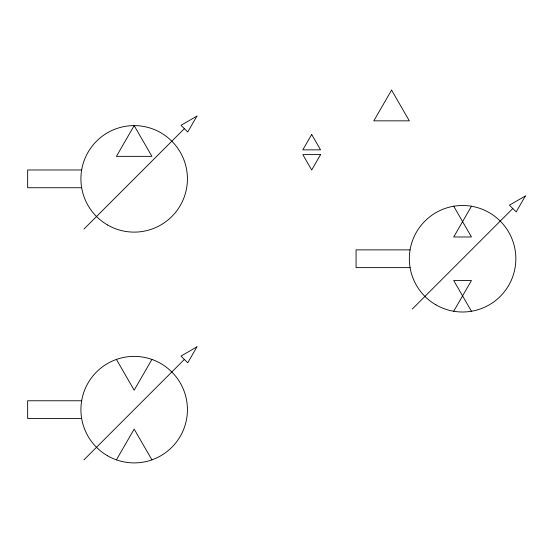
<?xml version="1.0" encoding="UTF-8"?>
<svg xmlns="http://www.w3.org/2000/svg" width="553" height="553" viewBox="0 0 553 553"><rect width="100%" height="100%" fill="white"/><g stroke="black" fill="none" stroke-linecap="round" stroke-linejoin="round"><path stroke-width="0.83" d="M151.916 359.429L134.165 390.183L116.413 359.429M116.413 459.854L134.165 429.107L151.916 459.854M471.46 206.234L453.709 236.981L471.46 236.981L453.709 206.234M453.709 311.263L471.46 280.509L453.709 280.509L471.46 311.263M83.952 229.073L184.377 128.649M83.952 459.854L184.377 359.429M412.372 308.961L512.797 208.536M81.65 169.985L27.65 169.985L27.65 187.737L81.65 187.737M410.07 249.873L356.07 249.873L356.07 267.624L410.07 267.624M81.65 400.766L27.65 400.766L27.65 418.517L81.65 418.517M134.165 125.607L116.413 156.354L151.916 156.354L134.165 125.607M196.93 116.095L187.737 132.015L181.011 125.289L196.93 116.095M311.692 134.483L302.816 149.856L320.567 149.856L311.692 134.483M196.93 346.876L187.737 362.796L181.011 356.07L196.93 346.876M320.567 154.612L311.692 169.985L302.816 154.612L320.567 154.612M391.572 90.098L373.821 120.844L409.331 120.844L391.572 90.098M525.35 195.983L516.163 211.903L509.431 205.17L525.35 195.983M107.538 224.981A53.261 53.261 0 0 0 187.426 178.861A53.261 53.261 0 0 0 107.538 132.741A53.261 53.261 0 0 0 107.538 224.981M435.958 304.869A53.261 53.261 0 0 0 515.845 258.749A53.261 53.261 0 0 0 435.958 212.629A53.261 53.261 0 0 0 435.958 304.869M107.538 455.769A53.261 53.261 0 0 0 187.426 409.642A53.261 53.261 0 0 0 107.538 363.521A53.261 53.261 0 0 0 107.538 455.769"/></g></svg>
